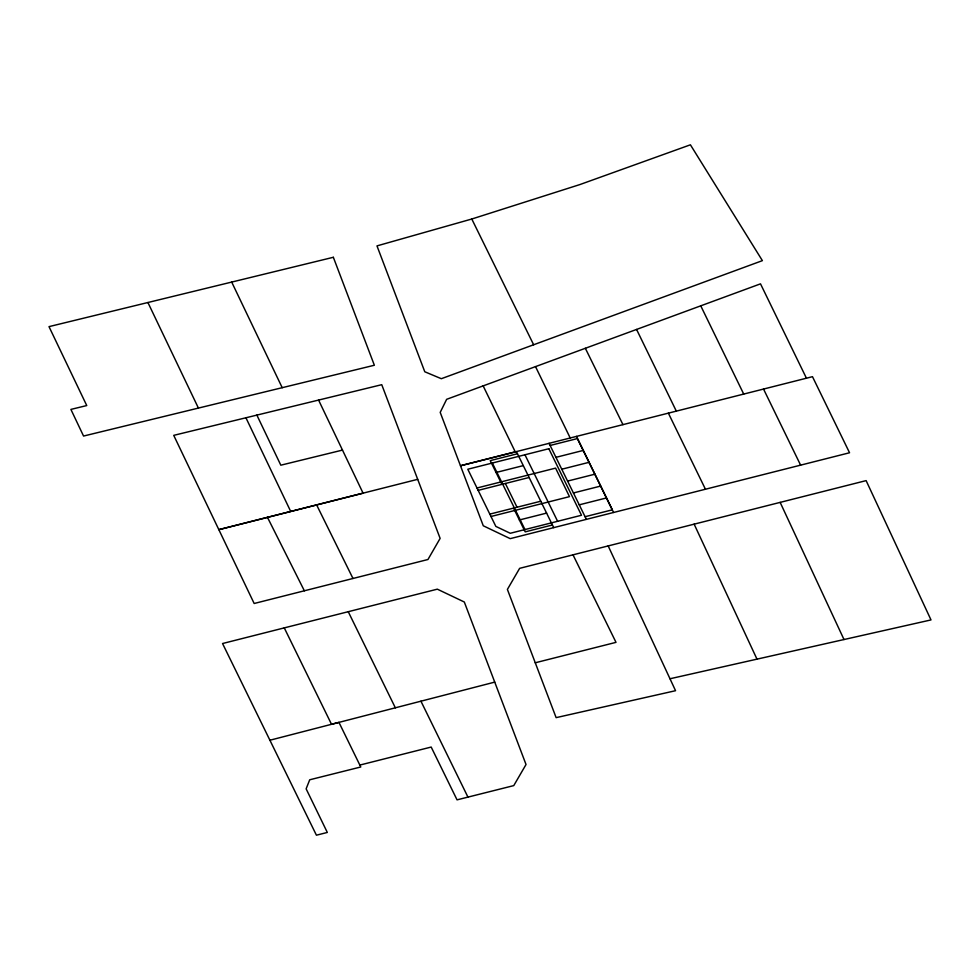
<?xml version="1.0" encoding="UTF-8"?>
<svg xmlns="http://www.w3.org/2000/svg" width="980" height="980" viewBox="0 0 980 980"><rect width="100%" height="100%" fill="white"/><g stroke="black" fill="none" stroke-linecap="round" stroke-linejoin="round"><path stroke-width="1.47" d="M471.784 219.018L579.952 184.546L690.41 144.807L762.391 260.643L441.331 378.709L424.781 371.763L376.982 245.894L471.784 219.018L533.647 344.764M269.904 740.231L494.729 682.117M806.442 378.207L760.505 283.845L446.647 399.313L440.204 412.384L483.275 525.782L510.2 538.645L849.55 452.76L812.481 376.675L460.478 465.757L515.272 451.903L483.152 385.875M517.452 453.74L490.245 460.625L501.895 484.365M550.111 445.471L577.33 438.587L612.292 509.833L585.072 516.717M318.574 400.073L363.078 493.161L218.834 529.666L417.701 479.33M496.076 472.495L523.283 465.61M555.942 457.341L583.149 450.457M476.991 488.003L555.587 468.122L569.478 496.64L490.98 516.497M478.154 490.368L529.114 477.481M561.773 469.224L588.98 462.34M567.591 481.094L594.811 474.21M489.816 514.12L540.764 501.233M573.423 492.965L600.63 486.08M519.376 519.988L546.595 513.104M579.254 504.835L606.461 497.95M552.426 524.974L525.207 531.858L513.557 508.118M284.274 627.886L222.546 643.529L316.418 835.193L327.32 832.449L306.128 788.839L309.717 779.786L360.775 766.985L338.958 722.383L331.51 724.293L284.274 627.886L437.325 589.164L464.312 602.014L526.027 764.51L513.765 785.605L457.048 799.852L431.188 747.054L359.844 765.074M669.989 678.76L931 619.924L866.124 480.617L519.645 568.339L507.395 589.421L535.264 662.774L616.004 642.353L573.006 554.827M342.498 450.09L280.819 465.194L256.87 415.104M245.931 417.774L381.747 384.687L440.13 538.388L427.954 559.507L254.163 603.496L173.73 435.353L245.931 417.774L290.717 511.474M267.466 517.354L304.364 590.793M316.626 504.908L352.984 578.482M585.342 348.28L622.962 424.646M549.07 443.34L586.383 519.363M524.962 454.781L557.62 521.299M516.411 451.596L553.725 527.632M505.374 483.483L517.024 507.236M492.315 463.038L524.962 529.568M420.935 701.19L467.95 797.12M348.255 611.716L395.344 707.805M763.53 389.06L800.611 465.145M700.749 305.834L743.722 394.083M636.571 329.439L676.323 411.147M668.372 413.156L705.441 489.228M576.522 436.394L613.59 512.479M535.521 366.618L570.213 437.999M231.733 282.154L282.203 387.688M147.931 302.55L198.413 408.084M780.154 502.385L844.001 639.536M694.134 524.153L756.989 659.148M608.176 545.921L675.551 690.704L556.126 717.642L535.264 662.774M548.849 448.73L467.791 469.236L495.843 526.395L510.262 533.279L581.495 515.26L548.849 448.73M333.347 257.287L49 326.634L86.754 405.561L70.903 409.407L83.557 436.051L374.36 365.246L333.347 257.287"/></g></svg>
